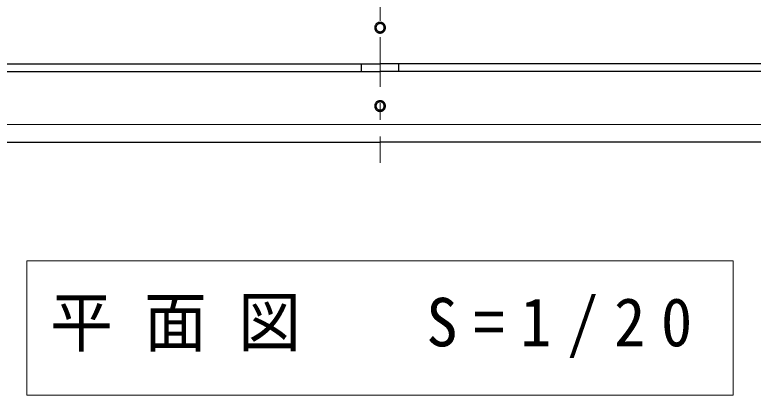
# Model space of a CAD drawing. Units: millimetres on the paper, scale 1:20. Extents: x -385 to 0, y 0 to 267.
# Drawn here: x -280.56 to -235.81, y 181.12 to 204.14 of the extents above; entities that cross this region are included whole.
import ezdxf

# ---------------------------------------------------------------- set-up
doc = ezdxf.new("R2010")
doc.units = ezdxf.units.MM
doc.linetypes.add('USER2', pattern=[6, 3, -1, 1, -1])
doc.layers.add('1_20', color=7, linetype='Continuous', lineweight=25)
doc.styles.add('ＭＳ ゴシック', font='')
doc.styles.get('ＭＳ ゴシック').set_extended_font_data('MS Gothic')

msp = doc.modelspace()

# ---------------------------------------------------------------- linework, layer by layer
at = {"layer": '1_20', "linetype": 'USER2', "lineweight": 13}
msp.add_line((-258.425, 226.787), (-258.425, 195.19), dxfattribs=at)
at = {"layer": '1_20', "color": 40}
for p, q in [((-303.175, 201.172), (-258.425, 201.172)), ((-213.675, 201.172), (-258.425, 201.172)), ((-303.175, 200.718), (-258.425, 200.718)), ((-213.675, 200.718), (-258.425, 200.718)), ((-303.175, 196.434), (-258.425, 196.434)), ((-213.675, 196.434), (-258.425, 196.434))]:
    msp.add_line(p, q, dxfattribs=at)
at = {"layer": '1_20'}
for p, q in [((-259.55, 200.718), (-259.55, 201.172)), ((-257.3, 200.718), (-257.3, 201.172))]:
    msp.add_line(p, q, dxfattribs=at)
at = {"layer": '1_20', "color": 12, "lineweight": 13}
for p in [(-303.175, 197.503), (-213.675, 197.503)]:
    msp.add_line(p, (-258.425, 197.503), dxfattribs=at)
at = {"layer": '1_20', "lineweight": 13}
for p, q in [((-279.825, 189.257), (-279.825, 181.123)), ((-237.025, 189.257), (-279.825, 189.257)), ((-237.025, 181.123), (-237.025, 189.257)), ((-279.825, 181.123), (-237.025, 181.123))]:
    msp.add_line(p, q, dxfattribs=at)
at = {"layer": '1_20'}
for points in [[(-258.1, 203.362), (-258.101, 203.391), (-258.105, 203.419), (-258.111, 203.446), (-258.119, 203.473), (-258.13, 203.5), (-258.143, 203.525), (-258.159, 203.549), (-258.176, 203.571), (-258.195, 203.592), (-258.216, 203.611), (-258.238, 203.628), (-258.262, 203.643), (-258.287, 203.657), (-258.314, 203.667), (-258.341, 203.676), (-258.368, 203.682), (-258.396, 203.686), (-258.425, 203.687), (-258.453, 203.686), (-258.481, 203.682), (-258.509, 203.676), (-258.536, 203.667), (-258.562, 203.657), (-258.587, 203.643), (-258.611, 203.628), (-258.634, 203.611), (-258.655, 203.592), (-258.674, 203.571), (-258.691, 203.549), (-258.706, 203.525), (-258.719, 203.5), (-258.73, 203.473), (-258.739, 203.446), (-258.745, 203.419), (-258.749, 203.391), (-258.75, 203.362), (-258.749, 203.334), (-258.745, 203.306), (-258.739, 203.278), (-258.73, 203.251), (-258.719, 203.225), (-258.706, 203.2), (-258.691, 203.176), (-258.674, 203.154), (-258.655, 203.133), (-258.634, 203.114), (-258.611, 203.097), (-258.587, 203.081), (-258.562, 203.068), (-258.536, 203.057), (-258.509, 203.049), (-258.481, 203.043), (-258.453, 203.039), (-258.425, 203.038), (-258.396, 203.039), (-258.368, 203.043), (-258.341, 203.049), (-258.314, 203.057), (-258.287, 203.068), (-258.262, 203.081), (-258.238, 203.097), (-258.216, 203.114), (-258.195, 203.133), (-258.176, 203.154), (-258.159, 203.176), (-258.143, 203.2), (-258.13, 203.225), (-258.119, 203.251), (-258.111, 203.278), (-258.105, 203.306), (-258.101, 203.334)], [(-258.175, 203.365), (-258.176, 203.387), (-258.179, 203.408), (-258.183, 203.43), (-258.19, 203.45), (-258.198, 203.471), (-258.208, 203.49), (-258.22, 203.508), (-258.233, 203.525), (-258.248, 203.542), (-258.264, 203.556), (-258.281, 203.57), (-258.3, 203.581), (-258.319, 203.591), (-258.339, 203.6), (-258.36, 203.606), (-258.381, 203.611), (-258.403, 203.614), (-258.425, 203.615), (-258.447, 203.614), (-258.468, 203.611), (-258.489, 203.606), (-258.51, 203.6), (-258.53, 203.591), (-258.55, 203.581), (-258.568, 203.57), (-258.585, 203.556), (-258.602, 203.542), (-258.616, 203.525), (-258.63, 203.508), (-258.641, 203.49), (-258.651, 203.471), (-258.66, 203.45), (-258.666, 203.43), (-258.671, 203.408), (-258.674, 203.387), (-258.675, 203.365), (-258.674, 203.343), (-258.671, 203.322), (-258.666, 203.3), (-258.66, 203.28), (-258.651, 203.259), (-258.641, 203.24), (-258.63, 203.222), (-258.616, 203.205), (-258.602, 203.188), (-258.585, 203.174), (-258.568, 203.16), (-258.55, 203.149), (-258.53, 203.139), (-258.51, 203.13), (-258.489, 203.124), (-258.468, 203.119), (-258.447, 203.116), (-258.425, 203.115), (-258.403, 203.116), (-258.381, 203.119), (-258.36, 203.124), (-258.339, 203.13), (-258.319, 203.139), (-258.3, 203.149), (-258.281, 203.16), (-258.264, 203.174), (-258.248, 203.188), (-258.233, 203.205), (-258.22, 203.222), (-258.208, 203.24), (-258.198, 203.259), (-258.19, 203.28), (-258.183, 203.3), (-258.179, 203.322), (-258.176, 203.343)], [(-258.1, 198.622), (-258.101, 198.65), (-258.105, 198.678), (-258.111, 198.706), (-258.119, 198.733), (-258.13, 198.759), (-258.143, 198.784), (-258.159, 198.808), (-258.176, 198.83), (-258.195, 198.851), (-258.216, 198.87), (-258.238, 198.887), (-258.262, 198.903), (-258.287, 198.916), (-258.314, 198.926), (-258.341, 198.935), (-258.368, 198.941), (-258.396, 198.945), (-258.425, 198.946), (-258.453, 198.945), (-258.481, 198.941), (-258.509, 198.935), (-258.536, 198.926), (-258.562, 198.916), (-258.587, 198.903), (-258.611, 198.887), (-258.634, 198.87), (-258.655, 198.851), (-258.674, 198.83), (-258.691, 198.808), (-258.706, 198.784), (-258.719, 198.759), (-258.73, 198.733), (-258.739, 198.706), (-258.745, 198.678), (-258.749, 198.65), (-258.75, 198.622), (-258.749, 198.593), (-258.745, 198.565), (-258.739, 198.538), (-258.73, 198.511), (-258.719, 198.484), (-258.706, 198.459), (-258.691, 198.435), (-258.674, 198.413), (-258.655, 198.392), (-258.634, 198.373), (-258.611, 198.356), (-258.587, 198.34), (-258.562, 198.327), (-258.536, 198.317), (-258.509, 198.308), (-258.481, 198.302), (-258.453, 198.298), (-258.425, 198.297), (-258.396, 198.298), (-258.368, 198.302), (-258.341, 198.308), (-258.314, 198.317), (-258.287, 198.327), (-258.262, 198.34), (-258.238, 198.356), (-258.216, 198.373), (-258.195, 198.392), (-258.176, 198.413), (-258.159, 198.435), (-258.143, 198.459), (-258.13, 198.484), (-258.119, 198.511), (-258.111, 198.538), (-258.105, 198.565), (-258.101, 198.593)], [(-258.175, 198.624), (-258.176, 198.646), (-258.179, 198.667), (-258.183, 198.689), (-258.19, 198.71), (-258.198, 198.73), (-258.208, 198.749), (-258.22, 198.767), (-258.233, 198.785), (-258.248, 198.801), (-258.264, 198.815), (-258.281, 198.829), (-258.3, 198.84), (-258.319, 198.85), (-258.339, 198.859), (-258.36, 198.865), (-258.381, 198.87), (-258.403, 198.873), (-258.425, 198.874), (-258.447, 198.873), (-258.468, 198.87), (-258.489, 198.865), (-258.51, 198.859), (-258.53, 198.85), (-258.55, 198.84), (-258.568, 198.829), (-258.585, 198.815), (-258.602, 198.801), (-258.616, 198.785), (-258.63, 198.767), (-258.641, 198.749), (-258.651, 198.73), (-258.66, 198.71), (-258.666, 198.689), (-258.671, 198.667), (-258.674, 198.646), (-258.675, 198.624), (-258.674, 198.602), (-258.671, 198.581), (-258.666, 198.56), (-258.66, 198.539), (-258.651, 198.519), (-258.641, 198.499), (-258.63, 198.481), (-258.616, 198.464), (-258.602, 198.448), (-258.585, 198.433), (-258.568, 198.42), (-258.55, 198.408), (-258.53, 198.398), (-258.51, 198.39), (-258.489, 198.383), (-258.468, 198.378), (-258.447, 198.375), (-258.425, 198.374), (-258.403, 198.375), (-258.381, 198.378), (-258.36, 198.383), (-258.339, 198.39), (-258.319, 198.398), (-258.3, 198.408), (-258.281, 198.42), (-258.264, 198.433), (-258.248, 198.448), (-258.233, 198.464), (-258.22, 198.481), (-258.208, 198.499), (-258.198, 198.519), (-258.19, 198.539), (-258.183, 198.56), (-258.179, 198.581), (-258.176, 198.602)]]:
    msp.add_lwpolyline(points, close=True, dxfattribs=at)

# ---------------------------------------------------------------- texts
at = {"layer": '1_20', "insert": (-278.425, 185.19), "char_height": 2.933, "attachment_point": 4, "style": 'ＭＳ ゴシック'}
msp.add_mtext('\\T1.5;\\W0.95;平面図\u3000S=1/20', dxfattribs=at)

doc.saveas('drawing.dxf')
